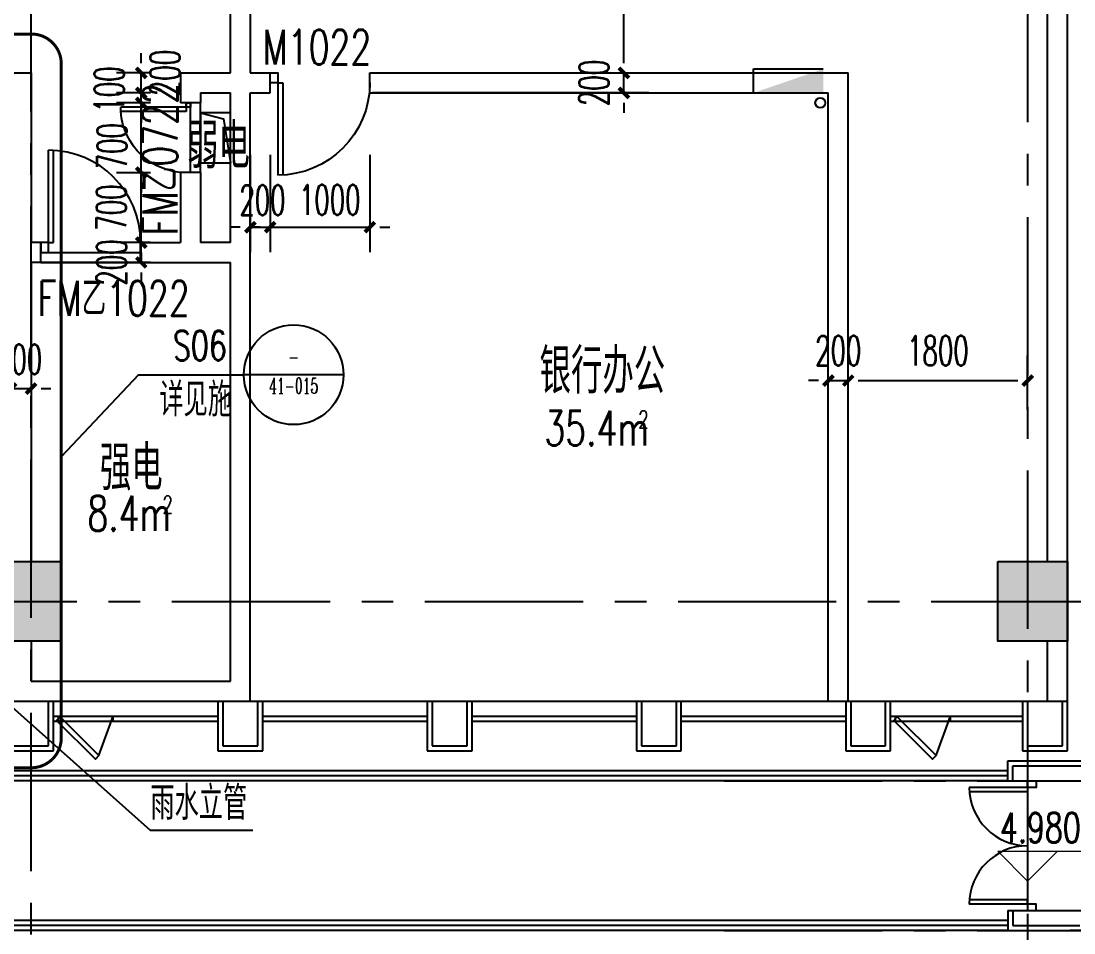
# Model space of a CAD drawing. Extents: x 824790 to 973415, y 4290613 to 4374713.
# Drawn here: x 893810 to 904375, y 4318671 to 4327816 of the extents above; entities that cross this region are included whole.
import ezdxf
from ezdxf.enums import TextEntityAlignment as Align

# ---------------------------------------------------------------- set-up
doc = ezdxf.new("R2010")
doc.units = 0
doc.header["$LTSCALE"] = 1000
doc.header["$MEASUREMENT"] = 0
for name, pattern in [('ACAD_ISO08W100', [36, 24, -3, 6, -3]), ('CENTER', [50.8, 31.75, -6.35, 6.35, -6.35]), ('DASHED', [0.75, 0.5, -0.25]), ('DOTE', [2.42, 2, -0.2, 0.02, -0.2]), ('HIDDEN', [0.375, 0.25, -0.125])]:
    doc.linetypes.add(name, pattern=pattern)
doc.layers.get('0').update_dxf_attribs({"color": 255, "linetype": 'CONTINUOUS'})
for name, color, linetype, lineweight in [('0-消防箱', 7, 'CONTINUOUS', 25), ('A-PUB_TEXT', 7, 'CONTINUOUS', 5), ('A_LEVEL', 135, 'CONTINUOUS', 0)]:
    doc.layers.add(name, color=color, linetype=linetype, lineweight=lineweight)
for name, color, linetype in [('A-AREA-TEXT', 6, 'CONTINUOUS'), ('A-DIM', 201, 'CONTINUOUS'), ('A-DOTE', 8, 'ACAD_ISO08W100'), ('A-FIN-GRAN', 34, 'CONTINUOUS'), ('A-LINE', 254, 'CONTINUOUS'), ('A-NOTE', 150, 'CONTINUOUS'), ('A-TEXT-CN', 31, 'CONTINUOUS'), ('A-WALL', 2, 'CONTINUOUS'), ('A-WINDOW', 4, 'CONTINUOUS'), ('A-WINDOW-TEXT', 93, 'CONTINUOUS'), ('CONCRET', 1, 'CONTINUOUS'), ('DOTE', 17, 'DOTE'), ('fa-1', 163, 'CONTINUOUS'), ('HATCH-F252', 252, 'CONTINUOUS'), ('PUB_TEXT', 7, 'CONTINUOUS'), ('S-COLUMN', 1, 'CONTINUOUS'), ('WINDOW', 4, 'CONTINUOUS'), ('交通流线', 40, 'DASHED'), ('管井', 6, 'CONTINUOUS')]:
    doc.layers.add(name, color=color, linetype=linetype)
doc.styles.add('_HZTXT', font='tjromans.shx', dxfattribs={"width": 0.7, "bigfont": 'tjhztxt.shx'})
doc.styles.add('_TCH_DIM', font='SIMPLEX', dxfattribs={"bigfont": 'GBCBIG'})
doc.styles.add('_TCH_LABEL', font='COMPLEX.shx', dxfattribs={"width": 0.6, "bigfont": 'GBCBIG.shx'})
doc.styles.add('DIM_FONT', font='SIMPLEX.shx', dxfattribs={"width": 0.6, "bigfont": 'GBCBIG.shx'})
doc.styles.add('MEN', font='tjromans.shx', dxfattribs={"width": 0.7, "bigfont": 'tjhztxt.shx'})
doc.styles.add('PRC-S', font='TJROMANS.shx', dxfattribs={"width": 0.7, "bigfont": 'hztxt.shx'})
doc.dimstyles.new('DIMN', dxfattribs={"dimtxt": 300, "dimasz": 100, "dimexe": 250, "dimexo": 300, "dimgap": 150, "dimtad": 1, "dimdec": 0, "dimzin": 0, "dimdsep": 46, "dimtxsty": 'DIM_FONT', "dimblk": 'h-_ArchTick', "dimcen": 0.09, "dimclrt": 7, "dimazin": 2, "dimtfac": 1, "dimtdec": 0, "dimtix": 1, "dimtmove": 2, "dimatfit": 3, "dimfxl": 0, "dimtolj": 1, "dimtzin": 0, "dimarcsym": 0})

# ---------------------------------------------------------------- blocks, each defined once
blk = doc.blocks.new('h-wrt')
at = {"layer": 'A-DOTE', "linetype": 'CENTER', "ltscale": 0.05}
for p, q in [((-2546728.9, -1784214.6), (-2546728.9, -1744636.2)), ((-2536728.9, -1744636.2), (-2536728.9, -1784214.6)), ((-2603736, -1776429), (-2535091.1, -1776429)), ((-2539774.6, -1778229), (-2483728.3, -1778229)), ((-2539774.6, -1779729), (-2483728.3, -1779729))]:
    blk.add_line(p, q, dxfattribs=at)
blk = doc.blocks.new('h-srgr')
at = {"layer": 'A-LINE', "color": 1}
for p, q in [((602311, 4320295), (583311, 4320295)), ((602311, 4318695), (583311, 4318695))]:
    blk.add_line(p, q, dxfattribs=at)
at = {"layer": 'fa-1'}
for p, q in [((602311, 4320245), (583261, 4320245)), ((602311, 4320195), (583211, 4320195)), ((602311, 4318795), (583211, 4318795)), ((602311, 4318745), (583261, 4318745))]:
    blk.add_line(p, q, dxfattribs=at)
blk = doc.blocks.new('h-D15')
for p, q in [((75, 0), (75, 675)), ((125, 0), (125, 673.145601)), ((1375, 0), (1375, 673.145601)), ((1425, 0), (1425, 675)), ((75, 0), (125, 0)), ((1425, 0), (1375, 0))]:
    blk.add_line(p, q)
for points in [[(75, 0), (0, 0), (0, -100), (75, -100)], [(1425, 0), (1500, 0), (1500, -100), (1425, -100)]]:
    blk.add_lwpolyline(points, close=True)
for centre, start, end in [((75, 0), 0, 90), ((1425, 0), 90, 180)]:
    blk.add_arc(centre, 675, start, end)
blk = doc.blocks.new('h-D10')
for p, q in [((75, 0), (75, 925)), ((125, 0), (125, 923.64766)), ((75, 0), (125, 0))]:
    blk.add_line(p, q)
blk.add_lwpolyline([(75, 0), (0, 0), (0, -100), (75, -100)], close=True)
blk.add_arc((75, 0), 925, 0, 90)
blk = doc.blocks.new('h-ewryer')
at = {"layer": 'A-WINDOW', "ltscale": 0.5}
blk.add_line((366378, 243878), (366234, 243482), dxfattribs=at)
at = {"layer": 'A-WINDOW'}
for p, q in [((366234, 243532), (366234, 243482)), ((366784, 243532), (366784, 243482))]:
    blk.add_line(p, q, dxfattribs=at)
at = {"layer": 'A-WINDOW', "ltscale": 0.5}
blk.add_lwpolyline([(366378, 243878), (366413, 243914), (366802, 243525), (366767, 243489)], close=True, dxfattribs=at)
blk = doc.blocks.new('h-2层裙房幕墙')
at = {"layer": 'A-FIN-GRAN'}
for p, q in [((792686, 4008285), (792686, 4008735)), ((792736, 4008235), (792736, 4008735)), ((794386, 4008735), (794386, 4008235)), ((794436, 4008735), (794436, 4008285)), ((794786, 4008285), (794786, 4008735)), ((794836, 4008235), (794836, 4008735)), ((796486, 4008735), (796486, 4008235)), ((796536, 4008735), (796536, 4008285)), ((796886, 4008285), (796886, 4008735)), ((796936, 4008235), (796936, 4008735)), ((798586, 4008735), (798586, 4008235)), ((798636, 4008735), (798636, 4008285)), ((798986, 4008285), (798986, 4008735)), ((799036, 4008235), (799036, 4008735)), ((800686, 4008735), (800686, 4008235)), ((800736, 4008735), (800736, 4008285)), ((801086, 4008285), (801086, 4008735)), ((801136, 4008235), (801136, 4008735)), ((802461, 4008735), (802461, 4008235)), ((802511, 4008735), (802511, 4008285)), ((802861, 4008285), (802861, 4008735)), ((802911, 4008235), (802911, 4008735)), ((792336, 4008285), (792686, 4008285)), ((794436, 4008285), (794786, 4008285)), ((796536, 4008285), (796886, 4008285)), ((798636, 4008285), (798986, 4008285)), ((800736, 4008285), (801086, 4008285)), ((802511, 4008285), (802861, 4008285)), ((792286, 4008235), (792736, 4008235)), ((794386, 4008235), (794836, 4008235)), ((796486, 4008235), (796936, 4008235)), ((798586, 4008235), (799036, 4008235)), ((800686, 4008235), (801136, 4008235)), ((802461, 4008235), (802911, 4008235)), ((802311, 4007935), (802311, 4008135)), ((802311, 4007935), (802311, 4008135)), ((802311, 4008135), (803111, 4008135)), ((802361, 4007935), (802361, 4008085)), ((802361, 4008085), (803061, 4008085)), ((802311, 4007935), (803111, 4007935)), ((802311, 4006635), (803086, 4006635)), ((802311, 4006635), (802311, 4006435)), ((802311, 4006635), (802311, 4006435)), ((802361, 4006635), (802361, 4006485)), ((802361, 4006485), (803036, 4006485)), ((802311, 4006435), (803086, 4006435))]:
    blk.add_line(p, q, dxfattribs=at)
at = {"layer": 'WINDOW'}
for p, q in [((783411, 4008735), (802911, 4008735)), ((792736, 4008585), (794386, 4008585)), ((794836, 4008585), (796486, 4008585)), ((796936, 4008585), (798586, 4008585)), ((799036, 4008585), (800686, 4008585)), ((801136, 4008585), (802461, 4008585)), ((792736, 4008535), (794386, 4008535)), ((794836, 4008535), (796486, 4008535)), ((796936, 4008535), (798586, 4008535)), ((799036, 4008535), (800686, 4008535)), ((801136, 4008535), (802461, 4008535)), ((802936, 4006635), (839086, 4006635)), ((839086, 4006435), (802936, 4006435))]:
    blk.add_line(p, q, dxfattribs=at)
at = {"layer": 'A-WINDOW', "rotation": 180}
for p in [(1159570, 4252067), (1167970, 4252067)]:
    blk.add_blockref('h-ewryer', p, dxfattribs=at)
blk = doc.blocks.new('h-D07')
at = {"layer": 'A-WINDOW'}
for p, q in [((88, 699), (44, 699)), ((44, 44), (44, 699)), ((88, 44), (88, 699)), ((0, 44), (44, 44)), ((44, 44), (88, 44))]:
    blk.add_line(p, q, dxfattribs=at)
blk.add_lwpolyline([(0, 0), (44, 0), (44, 44), (0, 44)], close=True, dxfattribs=at)
blk.add_arc((44, 44), 656, 0, 86.1774, dxfattribs=at)
blk = doc.blocks.new('消火栓')
at = {"color": 0}
for p, q in [((50, -240), (50, 0)), ((50, 0), (750, 0))]:
    blk.add_line(p, q, dxfattribs=at)
blk.add_solid([(50, -240), (750, 0), (50, -240), (750, -240)], dxfattribs=at)
blk = doc.blocks.new('h-800zhu')
at = {"layer": 'HATCH-F252'}
for points in [[(-2546429, -1411931), (-2547029, -1411931), (-2547029, -1412731), (-2546429, -1412731)], [(-2536329, -1411931), (-2537029, -1411931), (-2537029, -1412731), (-2536329, -1412731)]]:
    blk.add_hatch(color=256, dxfattribs=at).paths.add_polyline_path(points)
at = {"layer": 'CONCRET'}
for points in [[(-2547029, -1411931), (-2546429, -1411931), (-2546429, -1412731), (-2547029, -1412731)], [(-2537029, -1411931), (-2536329, -1411931), (-2536329, -1412731), (-2537029, -1412731)]]:
    blk.add_lwpolyline(points, close=True, dxfattribs=at)
blk = doc.blocks.new('h-_ArchTick')
at = {"color": 0, "linetype": 'ByBlock', "const_width": 0.4}
blk.add_lwpolyline([(-0.5, -0.5), (0.5, 0.5)], dxfattribs=at)
blk = doc.blocks.new('*D100')
at = {"layer": 'A-DIM', "color": 0, "lineweight": -2, "transparency": 16777216}
for p, q in [((895016, 4325695), (895016, 4325795)), ((895110, 4325595), (894766, 4325595)), ((895016, 4325395), (895016, 4325595)), ((895110, 4325395), (894766, 4325395)), ((895016, 4325295), (895016, 4325195))]:
    blk.add_line(p, q, dxfattribs=at)
at = {"layer": 'A-DIM', "color": 0, "lineweight": -2, "transparency": 16777216, "xscale": 100, "yscale": 100, "zscale": 100}
for p, rotation in [((895016, 4325595), 270), ((895016, 4325395), 90)]:
    blk.add_blockref('h-_ArchTick', p, dxfattribs=dict(at, rotation=rotation))
at = {"layer": 'A-DIM', "color": 7, "transparency": 16777216, "insert": (894718, 4325395), "char_height": 300, "attachment_point": 5, "rotation": 90, "style": 'DIM_FONT'}
blk.add_mtext('\\A1;200', dxfattribs=at)
blk = doc.blocks.new('*D101')
at = {"layer": 'A-DIM', "color": 0, "lineweight": -2, "transparency": 16777216}
for p, q in [((895016, 4326395), (895016, 4326495)), ((895110, 4326295), (894766, 4326295)), ((895016, 4325595), (895016, 4326295)), ((895110, 4325595), (894766, 4325595)), ((895016, 4325495), (895016, 4325395))]:
    blk.add_line(p, q, dxfattribs=at)
at = {"layer": 'A-DIM', "color": 0, "lineweight": -2, "transparency": 16777216, "xscale": 100, "yscale": 100, "zscale": 100}
for p, rotation in [((895016, 4326295), 270), ((895016, 4325595), 90)]:
    blk.add_blockref('h-_ArchTick', p, dxfattribs=dict(at, rotation=rotation))
at = {"layer": 'A-DIM', "color": 7, "transparency": 16777216, "insert": (894716, 4325945), "char_height": 300, "attachment_point": 5, "rotation": 90, "style": 'DIM_FONT'}
blk.add_mtext('\\A1;700', dxfattribs=at)
blk = doc.blocks.new('*D102')
at = {"layer": 'A-DIM', "color": 0, "lineweight": -2, "transparency": 16777216}
for p, q in [((895016, 4327095), (895016, 4327195)), ((895110, 4326995), (894766, 4326995)), ((895016, 4326295), (895016, 4326995)), ((895110, 4326295), (894766, 4326295)), ((895016, 4326195), (895016, 4326095))]:
    blk.add_line(p, q, dxfattribs=at)
at = {"layer": 'A-DIM', "color": 0, "lineweight": -2, "transparency": 16777216, "xscale": 100, "yscale": 100, "zscale": 100}
for p, rotation in [((895016, 4326995), 270), ((895016, 4326295), 90)]:
    blk.add_blockref('h-_ArchTick', p, dxfattribs=dict(at, rotation=rotation))
at = {"layer": 'A-DIM', "color": 7, "transparency": 16777216, "insert": (894722, 4326561), "char_height": 300, "attachment_point": 5, "rotation": 90, "style": 'DIM_FONT'}
blk.add_mtext('\\A1;700', dxfattribs=at)
blk = doc.blocks.new('*D103')
at = {"layer": 'A-DIM', "color": 0, "lineweight": -2, "transparency": 16777216}
for p, q in [((895016, 4327195), (895016, 4327295)), ((895110, 4327095), (894766, 4327095)), ((895016, 4326995), (895016, 4327095)), ((895110, 4326995), (894766, 4326995)), ((895016, 4326895), (895016, 4326795))]:
    blk.add_line(p, q, dxfattribs=at)
at = {"layer": 'A-DIM', "color": 0, "lineweight": -2, "transparency": 16777216, "xscale": 100, "yscale": 100, "zscale": 100}
for p, rotation in [((895016, 4327095), 270), ((895016, 4326995), 90)]:
    blk.add_blockref('h-_ArchTick', p, dxfattribs=dict(at, rotation=rotation))
at = {"layer": 'A-DIM', "color": 7, "transparency": 16777216, "insert": (894695, 4327130), "char_height": 300, "attachment_point": 5, "rotation": 90, "style": 'DIM_FONT'}
blk.add_mtext('\\A1;100', dxfattribs=at)
blk = doc.blocks.new('*D104')
at = {"layer": 'A-DIM', "color": 0, "lineweight": -2, "transparency": 16777216}
for p, q in [((895016, 4327395), (895016, 4327495)), ((895110, 4327295), (894766, 4327295)), ((895016, 4327095), (895016, 4327295)), ((895110, 4327095), (894766, 4327095)), ((895016, 4326995), (895016, 4326895))]:
    blk.add_line(p, q, dxfattribs=at)
at = {"layer": 'A-DIM', "color": 0, "lineweight": -2, "transparency": 16777216, "xscale": 100, "yscale": 100, "zscale": 100}
for p, rotation in [((895016, 4327295), 270), ((895016, 4327095), 90)]:
    blk.add_blockref('h-_ArchTick', p, dxfattribs=dict(at, rotation=rotation))
at = {"layer": 'A-DIM', "color": 7, "transparency": 16777216, "insert": (895254, 4327295), "char_height": 300, "attachment_point": 5, "rotation": 90, "style": 'DIM_FONT'}
blk.add_mtext('\\A1;200', dxfattribs=at)
blk = doc.blocks.new('*D158')
at = {"layer": 'A-DIM', "color": 0, "lineweight": -2, "transparency": 16777216}
for p, q in [((893710, 4324647), (893710, 4323880)), ((893910, 4324647), (893910, 4323880)), ((893610, 4324130), (893510, 4324130)), ((893710, 4324130), (893910, 4324130)), ((894010, 4324130), (894110, 4324130))]:
    blk.add_line(p, q, dxfattribs=at)
at = {"layer": 'A-DIM', "color": 0, "lineweight": -2, "transparency": 16777216, "xscale": 100, "yscale": 100, "zscale": 100}
blk.add_blockref('h-_ArchTick', (893710, 4324130), dxfattribs=at)
at = {"layer": 'A-DIM', "color": 0, "lineweight": -2, "transparency": 16777216, "xscale": 100, "yscale": 100, "zscale": 100, "rotation": 180}
blk.add_blockref('h-_ArchTick', (893910, 4324130), dxfattribs=at)
at = {"layer": 'A-DIM', "color": 7, "transparency": 16777216, "insert": (893790, 4324423), "char_height": 300, "attachment_point": 5, "style": 'DIM_FONT'}
blk.add_mtext('\\A1;200', dxfattribs=at)
blk = doc.blocks.new('*D652')
at = {"layer": 'A-DIM', "color": 0, "lineweight": -2, "transparency": 16777216}
for p, q in [((902110, 4323919), (902110, 4324460)), ((903910, 4323919), (903910, 4324460)), ((902210, 4324210), (903810, 4324210))]:
    blk.add_line(p, q, dxfattribs=at)
at = {"layer": 'A-DIM', "color": 0, "lineweight": -2, "transparency": 16777216, "xscale": 100, "yscale": 100, "zscale": 100, "rotation": 180}
blk.add_blockref('h-_ArchTick', (902110, 4324210), dxfattribs=at)
at = {"layer": 'A-DIM', "color": 0, "lineweight": -2, "transparency": 16777216, "xscale": 100, "yscale": 100, "zscale": 100}
blk.add_blockref('h-_ArchTick', (903910, 4324210), dxfattribs=at)
at = {"layer": 'A-DIM', "color": 7, "transparency": 16777216, "insert": (903010, 4324510), "char_height": 300, "attachment_point": 5, "style": 'DIM_FONT'}
blk.add_mtext('\\A1;1800', dxfattribs=at)
blk = doc.blocks.new('*D653')
at = {"layer": 'A-DIM', "color": 0, "lineweight": -2, "transparency": 16777216}
for p, q in [((901910, 4323919), (901910, 4324460)), ((902110, 4323919), (902110, 4324460)), ((901810, 4324210), (901710, 4324210)), ((901910, 4324210), (902110, 4324210)), ((902210, 4324210), (902310, 4324210))]:
    blk.add_line(p, q, dxfattribs=at)
at = {"layer": 'A-DIM', "color": 0, "lineweight": -2, "transparency": 16777216, "xscale": 100, "yscale": 100, "zscale": 100}
blk.add_blockref('h-_ArchTick', (901910, 4324210), dxfattribs=at)
at = {"layer": 'A-DIM', "color": 0, "lineweight": -2, "transparency": 16777216, "xscale": 100, "yscale": 100, "zscale": 100, "rotation": 180}
blk.add_blockref('h-_ArchTick', (902110, 4324210), dxfattribs=at)
at = {"layer": 'A-DIM', "color": 7, "transparency": 16777216, "insert": (902010, 4324510), "char_height": 300, "attachment_point": 5, "style": 'DIM_FONT'}
blk.add_mtext('\\A1;200', dxfattribs=at)
blk = doc.blocks.new('*D654')
at = {"layer": 'A-DIM', "color": 0, "lineweight": -2, "transparency": 16777216}
for p, q in [((899698, 4329095), (899609, 4329095)), ((899859, 4327395), (899859, 4328995)), ((899698, 4327295), (899609, 4327295))]:
    blk.add_line(p, q, dxfattribs=at)
at = {"layer": 'A-DIM', "color": 0, "lineweight": -2, "transparency": 16777216, "xscale": 100, "yscale": 100, "zscale": 100}
for p, rotation in [((899859, 4329095), 90), ((899859, 4327295), 270)]:
    blk.add_blockref('h-_ArchTick', p, dxfattribs=dict(at, rotation=rotation))
at = {"layer": 'A-DIM', "color": 7, "transparency": 16777216, "insert": (899559, 4328195), "char_height": 300, "attachment_point": 5, "rotation": 90, "style": 'DIM_FONT'}
blk.add_mtext('\\A1;1800', dxfattribs=at)
blk = doc.blocks.new('*D655')
at = {"layer": 'A-DIM', "color": 0, "lineweight": -2, "transparency": 16777216}
for p, q in [((899859, 4327395), (899859, 4327495)), ((899698, 4327295), (899609, 4327295)), ((899859, 4327095), (899859, 4327295)), ((899698, 4327095), (899609, 4327095)), ((899859, 4326995), (899859, 4326895))]:
    blk.add_line(p, q, dxfattribs=at)
at = {"layer": 'A-DIM', "color": 0, "lineweight": -2, "transparency": 16777216, "xscale": 100, "yscale": 100, "zscale": 100}
for p, rotation in [((899859, 4327295), 270), ((899859, 4327095), 90)]:
    blk.add_blockref('h-_ArchTick', p, dxfattribs=dict(at, rotation=rotation))
at = {"layer": 'A-DIM', "color": 7, "transparency": 16777216, "insert": (899559, 4327195), "char_height": 300, "attachment_point": 5, "rotation": 90, "style": 'DIM_FONT'}
blk.add_mtext('\\A1;200', dxfattribs=at)
blk = doc.blocks.new('*D698')
at = {"layer": 'A-DIM', "color": 0, "lineweight": -2, "transparency": 16777216}
for p, q in [((896310, 4326473), (896310, 4325498)), ((897310, 4326473), (897310, 4325498)), ((896210, 4325748), (896110, 4325748)), ((896310, 4325748), (897310, 4325748)), ((897410, 4325748), (897510, 4325748))]:
    blk.add_line(p, q, dxfattribs=at)
at = {"layer": 'A-DIM', "color": 0, "lineweight": -2, "transparency": 16777216, "xscale": 100, "yscale": 100, "zscale": 100}
blk.add_blockref('h-_ArchTick', (896310, 4325748), dxfattribs=at)
at = {"layer": 'A-DIM', "color": 0, "lineweight": -2, "transparency": 16777216, "xscale": 100, "yscale": 100, "zscale": 100, "rotation": 180}
blk.add_blockref('h-_ArchTick', (897310, 4325748), dxfattribs=at)
at = {"layer": 'A-DIM', "color": 7, "transparency": 16777216, "insert": (896907, 4326023), "char_height": 300, "attachment_point": 5, "style": 'DIM_FONT'}
blk.add_mtext('\\A1;1000', dxfattribs=at)
blk = doc.blocks.new('*D699')
at = {"layer": 'A-DIM', "color": 0, "lineweight": -2, "transparency": 16777216}
for p, q in [((896110, 4326473), (896110, 4325498)), ((896310, 4326473), (896310, 4325498)), ((896010, 4325748), (895910, 4325748)), ((896110, 4325748), (896310, 4325748)), ((896410, 4325748), (896510, 4325748))]:
    blk.add_line(p, q, dxfattribs=at)
at = {"layer": 'A-DIM', "color": 0, "lineweight": -2, "transparency": 16777216, "xscale": 100, "yscale": 100, "zscale": 100}
blk.add_blockref('h-_ArchTick', (896110, 4325748), dxfattribs=at)
at = {"layer": 'A-DIM', "color": 0, "lineweight": -2, "transparency": 16777216, "xscale": 100, "yscale": 100, "zscale": 100, "rotation": 180}
blk.add_blockref('h-_ArchTick', (896310, 4325748), dxfattribs=at)
at = {"layer": 'A-DIM', "color": 7, "transparency": 16777216, "insert": (896232, 4326019), "char_height": 300, "attachment_point": 5, "style": 'DIM_FONT'}
blk.add_mtext('\\A1;200', dxfattribs=at)

msp = doc.modelspace()

# ---------------------------------------------------------------- linework, layer by layer
at = {"layer": '0-消防箱'}
msp.add_circle((901829.3, 4326995.4), 50, dxfattribs=at)
at = {"layer": 'A-LINE'}
for p, q in [((895509.9, 4326295.4), (895509.9, 4326995.4)), ((895609.9, 4326295.4), (895609.9, 4326995.4)), ((894009.9, 4325495.4), (895009.9, 4325495.4)), ((894009.9, 4325395.4), (895009.9, 4325395.4)), ((903909.9, 4320195.4), (903909.9, 4318895.4))]:
    msp.add_line(p, q, dxfattribs=at)
at = {"layer": 'A-NOTE'}
for p, q in [((894988.6, 4324268.1), (894213.7, 4323444.2)), ((894988.6, 4324268.1), (896045.3, 4324268.1)), ((897045.3, 4324268.1), (896045.3, 4324268.1)), ((893504.8, 4321125.2), (895104.2, 4319699.7)), ((895104.2, 4319699.7), (896135.8, 4319699.7))]:
    msp.add_line(p, q, dxfattribs=at)
at = {"layer": 'A-NOTE', "linetype": 'HIDDEN', "const_width": 30}
msp.add_lwpolyline([(890379.5, 4327685.9), (893913.7, 4327685.9, -0.4142136), (894213.7, 4327385.9), (894213.7, 4320627.3, -0.4142136), (893913.7, 4320327.3), (890379.5, 4320327.3, -0.4142136), (890079.5, 4320627.3), (890079.5, 4327385.9, -0.4142136)], format="xyb", close=True, dxfattribs=at)
at = {"layer": 'A-NOTE'}
msp.add_circle((896545.3, 4324268.1), 500, dxfattribs=at)
at = {"layer": 'A-WALL'}
for p, q in [((904309.9, 4320995.4), (904309.9, 4346795.4)), ((904109.9, 4322395.4), (904109.9, 4328795.4)), ((895909.9, 4327295.4), (895909.9, 4327995.4)), ((896109.9, 4327995.4), (896109.9, 4327295.4)), ((889959.9, 4327295.4), (893909.9, 4327295.4)), ((893909.9, 4327295.4), (893909.9, 4325595.4)), ((895409.9, 4327295.4), (895409.9, 4326995.4)), ((895409.9, 4327295.4), (895909.9, 4327295.4)), ((896109.9, 4327295.4), (896309.9, 4327295.4)), ((896309.9, 4327095.4), (896309.9, 4327295.4)), ((897309.9, 4327095.4), (897309.9, 4327295.4)), ((897309.9, 4327295.4), (902109.9, 4327295.4)), ((902109.9, 4320995.4), (902109.9, 4327295.4)), ((895609.9, 4327095.4), (895609.9, 4326995.4)), ((895609.9, 4327095.4), (895909.9, 4327095.4)), ((895909.9, 4325595.4), (895909.9, 4327095.4)), ((896109.9, 4320995.4), (896109.9, 4327095.4)), ((896109.9, 4327095.4), (896309.9, 4327095.4)), ((897309.9, 4327095.4), (899909.9, 4327095.4)), ((897334.9, 4327095.4), (901909.9, 4327095.4)), ((900109.9, 4327095.4), (897334.9, 4327095.4)), ((901909.9, 4320995.4), (901909.9, 4327095.4)), ((895609.9, 4326995.4), (895409.9, 4326995.4)), ((895609.9, 4326295.4), (895409.9, 4326295.4)), ((895409.9, 4326295.4), (895409.9, 4325595.4)), ((895609.9, 4326295.4), (895609.9, 4325595.4)), ((894009.9, 4325595.4), (893909.9, 4325595.4)), ((894009.9, 4325395.4), (894009.9, 4325595.4)), ((895009.9, 4325395.4), (895009.9, 4325595.4)), ((895009.9, 4325595.4), (895409.9, 4325595.4)), ((895909.9, 4325595.4), (895609.9, 4325595.4)), ((894809.9, 4325395.4), (893909.9, 4325395.4)), ((894009.9, 4325395.4), (893909.9, 4325395.4)), ((893909.9, 4325395.4), (893909.9, 4322395.4)), ((895009.9, 4325395.4), (895909.9, 4325395.4)), ((895909.9, 4321195.4), (895909.9, 4325395.4)), ((893909.9, 4321595.4), (893909.9, 4321195.4)), ((904109.9, 4320995.4), (904109.9, 4321595.4)), ((893909.9, 4321195.4), (895909.9, 4321195.4)), ((893709.9, 4320995.4), (896109.9, 4320995.4)), ((904110.4, 4320995.4), (904309.9, 4320995.4))]:
    msp.add_line(p, q, dxfattribs=at)
at = {"layer": 'A_LEVEL'}
msp.add_lwpolyline([(904209.9, 4319491.4), (903909.9, 4319191.4), (903609.9, 4319491.4), (904943.6, 4319491.4)], dxfattribs=at)
at = {"layer": '管井'}
msp.add_lwpolyline([(895909.9, 4326895.4), (895609.9, 4326895.4), (895609.9, 4326395.4), (895909.9, 4326395.4)], close=True, dxfattribs=at)
msp.add_lwpolyline([(895609.9, 4326895.4), (895841.7, 4326833.9), (895909.9, 4326395.4)], dxfattribs=at)

# ---------------------------------------------------------------- block references
at = {"linetype": 'DASHED', "xscale": -1, "rotation": 90}
msp.add_blockref('h-D07', (895509.9, 4326995.4), dxfattribs=at)
at = {"layer": '0-消防箱'}
msp.add_blockref('消火栓', (901109.9, 4327335.4), dxfattribs=at)
at = {"layer": 'A-WINDOW'}
for name, p in [('h-2层裙房幕墙', (101399, 312260.4)), ('h-D10', (894009.9, 4325595.4))]:
    msp.add_blockref(name, p, dxfattribs=at)
at = {"layer": 'A-WINDOW', "xscale": -1, "rotation": 180}
msp.add_blockref('h-D10', (896309.9, 4327195.4), dxfattribs=at)
at = {"layer": 'A-WINDOW', "xscale": 0.866666667163372, "yscale": 0.866666667163372, "zscale": 0.866666667163372, "rotation": 90}
msp.add_blockref('h-D15', (903909.9, 4318895.4), dxfattribs=at)
at = {"layer": 'DOTE'}
msp.add_blockref('h-wrt', (3440638.8, 6098424.3), dxfattribs=at)
at = {"layer": 'S-COLUMN'}
msp.add_blockref('h-800zhu', (3440638.8, 5734326.8), dxfattribs=at)
at = {"layer": '交通流线'}
msp.add_blockref('h-srgr', (301399, 0), dxfattribs=at)

# ---------------------------------------------------------------- texts
at = {"layer": 'A-AREA-TEXT', "style": '_HZTXT', "width": 0.7}
for s, height, p in [('35.4m', 350, (899059.8, 4323558)), ('2', 175, (900002.1, 4323733)), ('8.4m', 350, (894474.7, 4322702.8)), ('2', 175, (895228.6, 4322877.8))]:
    msp.add_text(s, height=height, dxfattribs=at).set_placement(p)
at = {"layer": 'A-NOTE', "style": '_TCH_DIM', "width": 0.705882}
msp.add_text('S06', height=297.5, dxfattribs=at).set_placement((895334.3, 4324412.4))
at = {"layer": 'A-NOTE', "style": '_TCH_DIM'}
msp.add_text('详见施', height=337.59, dxfattribs=at).set_placement((895197.3, 4323850.3))
at = {"layer": 'A-PUB_TEXT', "style": '_TCH_LABEL', "width": 0.777778}
msp.add_text('-', height=268.3, dxfattribs=at).set_placement((896491.7, 4324321.7), (896599, 4324321.7), align=Align.FIT)
at = {"layer": 'A-PUB_TEXT', "style": '_TCH_LABEL'}
msp.add_text('41-015', height=155.45, dxfattribs=at).set_placement((896298.8, 4324081.5), (896791.8, 4324081.5), align=Align.FIT)
at = {"layer": 'A-TEXT-CN', "style": 'PRC-S', "width": 0.7}
for s, p in [('弱电', (895475.7, 4326338.9)), ('银行办公', (899013.1, 4324079.9)), ('强电', (894600.7, 4323110.1))]:
    msp.add_text(s, height=450, dxfattribs=at).set_placement(p)
at = {"layer": 'A-WINDOW-TEXT', "style": 'PRC-S', "width": 0.7}
for s, p in [('M1022', (896232.6, 4327378.6)), ('FM乙1022', (893976.8, 4324859.8))]:
    msp.add_text(s, height=350, dxfattribs=at).set_placement(p)
msp.add_text('FM乙0722', height=350, rotation=90, dxfattribs=at).set_placement((895379.1, 4325668.2))
at = {"layer": 'A_LEVEL', "style": 'MEN', "width": 0.7}
msp.add_attdef('4.980', text='1', height=300, dxfattribs=at).set_placement((904442.7, 4319576.6, -0.3), align=Align.RIGHT)
at = {"layer": 'PUB_TEXT', "style": '_TCH_DIM'}
msp.add_text('雨水立管', height=337.59, dxfattribs=at).set_placement((895107.4, 4319804.7))

# ---------------------------------------------------------------- dimensions: what is measured, and where the dimension line sits
at = {"layer": 'A-DIM'}
for p1, p2, distance, picture, middle in [((899998.2, 4327295.4), (899998.2, 4329095.4), 138.7, '*D654', (899559.5, 4328195.4)), ((899998.2, 4327095.4), (899998.2, 4327295.4), 138.7, '*D655', (899559.5, 4327195.4)), ((895409.9, 4325595.4), (895409.9, 4326295.4), 394.1, '*D101', (894715.8, 4325945.4)), ((901909.9, 4323619.5), (902109.9, 4323619.5), 590.9, '*D653', (902009.9, 4324510.4)), ((902109.9, 4323619.5), (903909.9, 4323619.5), 590.9, '*D652', (903009.9, 4324510.4))]:
    dim = msp.add_aligned_dim(p1=p1, p2=p2, distance=distance, dimstyle='DIMN', dxfattribs=at)
    dim.commit()
    dim.dimension.update_dxf_attribs({"geometry": picture, "text_midpoint": middle})
for base, p1, p2, angle, picture, middle in [((895015.8, 4327295.4), (895409.9, 4327095.4), (895409.9, 4327295.4), 90, '*D104', (895254, 4327295.5)), ((895015.8, 4327095.4), (895409.9, 4326995.4), (895409.9, 4327095.4), 90, '*D103', (894695.1, 4327130)), ((895015.8, 4326995.4), (895409.9, 4326295.4), (895409.9, 4326995.4), 90, '*D102', (894722.3, 4326561.5)), ((896309.9, 4325747.9), (896109.9, 4326772.6), (896309.9, 4326772.6), 0, '*D699', (896231.7, 4326019.4)), ((897309.9, 4325747.9), (896309.9, 4326772.6), (897309.9, 4326772.6), 0, '*D698', (896907.3, 4326022.9)), ((895015.8, 4325595.4), (895409.9, 4325395.4), (895409.9, 4325595.4), 90, '*D100', (894718.5, 4325395.4)), ((893909.9, 4324129.9), (893709.9, 4324946.8), (893909.9, 4324946.8), 0, '*D158', (893789.7, 4324423.1))]:
    dim = msp.add_linear_dim(base=base, p1=p1, p2=p2, angle=angle, dimstyle='DIMN', dxfattribs=at)
    dim.commit()
    dim.dimension.update_dxf_attribs({"geometry": picture, "text_midpoint": middle, "dimtype": 129})

doc.saveas('drawing.dxf')
